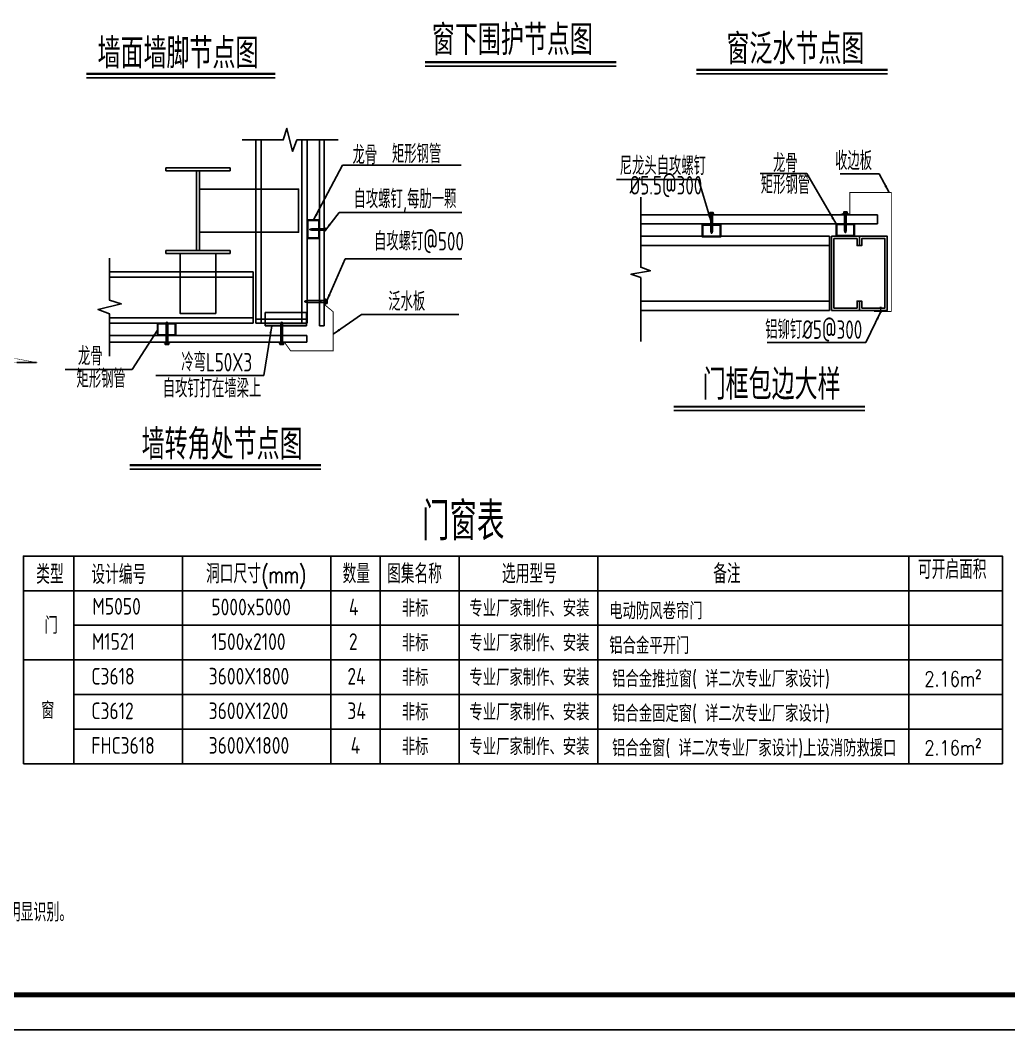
# Model space of a CAD drawing. Extents: x -33967 to 1773478, y -1022458 to -784650.
# Drawn here: x 742777 to 782812, y -875727 to -834870 of the extents above; entities that cross this region are included whole.
import ezdxf

# ---------------------------------------------------------------- set-up
doc = ezdxf.new("R2010")
doc.units = 0
doc.header["$LTSCALE"] = 1000
doc.header["$MEASUREMENT"] = 0
for name, color, linetype in [('8', 3, 'Continuous'), ('AXIS', 3, 'Continuous'), ('E_LINE', 7, 'Continuous'), ('GZ', 50, 'Continuous'), ('LT', 27, 'Continuous'), ('NUM', 7, 'Continuous'), ('PUB_TAB', 7, 'Continuous'), ('PUB_TEXT', 7, 'Continuous'), ('PUB_TITLE', 4, 'Continuous'), ('TEXT', 7, 'Continuous'), ('粗实线', 2, 'Continuous')]:
    doc.layers.add(name, color=color, linetype=linetype)
doc.styles.add('_TCH_DIM_T3', font='SIMPLEX', dxfattribs={"width": 0.705882, "bigfont": 'GBCBIG'})
doc.styles.add('_TCH_WDTABLE', font='SIMPLEX', dxfattribs={"bigfont": 'GBCBIG'})
doc.styles.add('C', font='tssdeng.shx', dxfattribs={"height": 3, "bigfont": 'tssdchn.shx'})
doc.styles.add('SIM-TSSC', font='simplex.shx', dxfattribs={"width": 0.8, "bigfont": 'tssdchn.shx'})
doc.styles.add('TSSD_Dimension', font='Tssdeng.shx', dxfattribs={"width": 0.8, "bigfont": 'hztxt.shx'})
doc.styles.add('TSSD_Norm', font='tssdeng.shx', dxfattribs={"bigfont": 'hztxt.shx'})
doc.styles.add('标准字体', font='tssdeng.shx', dxfattribs={"width": 0.7, "bigfont": 'tssdchn.shx'})
doc.dimstyles.new('TCH-200-1', dxfattribs={"dimtxt": 595, "dimasz": 200, "dimexe": 500, "dimexo": 600, "dimgap": 252.5, "dimtad": 1, "dimdec": 0, "dimzin": 0, "dimdsep": 46, "dimtxsty": '_TCH_DIM_T3', "dimblk": 'ARCHTICK', "dimcen": 0.09, "dimclrd": 3, "dimclre": 3, "dimclrt": 7, "dimazin": 2, "dimtfac": 1, "dimtdec": 0, "dimtix": 1, "dimtmove": 2, "dimatfit": 3, "dimfxl": 1, "dimtolj": 1, "dimtzin": 0, "dimarcsym": 0})

# ---------------------------------------------------------------- blocks, each defined once
blk = doc.blocks.new('_ArchTick')
at = {"color": 0, "linetype": 'ByBlock', "const_width": 0.4}
blk.add_lwpolyline([(-0.5, -0.5), (0.5, 0.5)], dxfattribs=at)
blk = doc.blocks.new('*X15')
at = {"color": 0}
for p, q in [((903710.7, -307545.5), (903713.7, -307542.6)), ((903710.7, -307554.3), (903716.7, -307548.3)), ((903710.7, -307563.2), (903716.7, -307557.2)), ((903710.7, -307572), (903716.7, -307566)), ((903710.7, -307580.9), (903716.7, -307574.9)), ((903710.7, -307589.7), (903716.7, -307583.7)), ((903710.7, -307598.5), (903716.7, -307592.5)), ((903712.2, -307606), (903716.1, -307602))]:
    blk.add_line(p, q, dxfattribs=at)
blk = doc.blocks.new('AUDIT_I_040821143925-1')
at = {"linetype": 'Continuous', "ltscale": 20, "xscale": -0.899999999919668, "yscale": 0.8999999999068677, "zscale": 0.9, "rotation": 269.9996944201824}
blk.add_blockref('*X15', (276843.2, -813343.8), dxfattribs=at)
blk = doc.blocks.new('GD')
at = {"linetype": 'Continuous', "ltscale": 20}
for p, q in [((0, 1.3), (15, 3.6)), ((0, -1.3), (0, 1.3)), ((15, 3.6), (137.5, 3.6)), ((108.1, -3.6), (108.1, 3.6)), ((137.5, -9.7), (137.5, 9.7)), ((137.5, 9.7), (140.8, 9.7)), ((140.8, -9.7), (140.8, 9.7)), ((148.5, 7.5), (140.8, 7.5)), ((148.5, 3.4), (140.8, 3.4)), ((150, -5.5), (150, 5.4)), ((0, -1.3), (15, -3.6)), ((15, -3.6), (137.5, -3.6)), ((137.5, -9.7), (140.8, -9.7)), ((148.5, -3.4), (140.8, -3.4)), ((148.5, -7.5), (140.8, -7.5))]:
    blk.add_line(p, q, dxfattribs=at)
blk.add_ellipse((148.5, 5.4), major_axis=(0, 2.08), ratio=0.698493, start_param=3.141597, end_param=6.28319, dxfattribs=at)
at = {"linetype": 'Continuous', "ltscale": 20, "extrusion": (0, 0, -1)}
for centre, major_axis, ratio, start_param, end_param in [((148.5, 0), (0, 3.37), 0.429967, -0.000017, 3.141602), ((148.5, -5.5), (0, 2.08), 0.698493, -0.000005, 3.141588)]:
    blk.add_ellipse(centre, major_axis=major_axis, ratio=ratio, start_param=start_param, end_param=end_param, dxfattribs=at)
at = {"layer": 'PUB_TEXT', "xscale": 1.825602383585646, "yscale": 1.341960000107064, "zscale": 1.34196}
blk.add_blockref('AUDIT_I_040821143925-1', (0, 0), dxfattribs=at)
blk = doc.blocks.new('MD')
at = {"linetype": 'Continuous', "ltscale": 20}
blk.add_hatch(color=256, dxfattribs=at).paths.add_polyline_path([(8.6, -7.8), (8.6, -2.6), (-13.3, -4.2), (-13.2, 4.1), (8.6, 2.4), (8.6, 7.6, -0.696305)])
blk = doc.blocks.new('$五金$00000002')
at = {"layer": 'E_LINE'}
blk.add_blockref('MD', (-0.4, 0.1, 0), dxfattribs=at)

msp = doc.modelspace()

# ---------------------------------------------------------------- linework, layer by layer
for p, q in [((754894.9, -847238.3), (754894.9, -839716)), ((755089.2, -847238.3), (755089.2, -839716)), ((777489.3, -842752, -3761.6), (767904, -842752, -3761.6)), ((777489.3, -842752, -3761.6), (777489.3, -843114.5, -3761.6)), ((777489.3, -843114.5, -3761.6), (767904, -843114.5, -3761.6)), ((754894.9, -847238.3), (755089.2, -847238.3)), ((754387.7, -847628.8), (746398.8, -847628.8)), ((754387.7, -847628.8), (754387.7, -847900.7)), ((754387.7, -847900.7), (746398.8, -847900.7))]:
    msp.add_line(p, q)
at = {"color": 3}
for p, q in [((754373.6, -846696.4), (752695.7, -846696.4)), ((752695.7, -847243.8), (752695.7, -846696.4)), ((754373.6, -847243.6), (754373.6, -846696.4)), ((754373.6, -847148.7), (752695.7, -847148.9)), ((754373.6, -847243.6), (752695.7, -847243.8))]:
    msp.add_line(p, q, dxfattribs=at)
at = {"color": 1, "const_width": 37.5, "elevation": -3761.6}
for points in [[(778055.2, -846660.6), (778055.2, -841841.5), (776377.2, -841841.5), (776377.2, -842720.4), (776002.3, -842720.4)], [(778055.2, -846660.6), (777355, -846660.6)]]:
    msp.add_lwpolyline(points, dxfattribs=at)
at = {"color": 1, "const_width": 37.5}
msp.add_lwpolyline([(753263.7, -847921.1), (753489.9, -847921.1), (753731.2, -848253), (755456.6, -848253), (755456.6, -846673.5), (755109.8, -846386.8), (755109.8, -846130.2)], dxfattribs=at)
at = {"const_width": 20}
msp.add_lwpolyline([(685339.5, -848723.2), (743439.5, -848723.2), (742639.5, -848573.2), (686139.5, -848573.2), (685339.5, -848723.2)], dxfattribs=at)
msp.add_lwpolyline([(742639.5, -848723.2), (743439.5, -848723.2)])
at = {"layer": '8', "color": 1, "linetype": 'Continuous', "ltscale": 0.2}
msp.add_line((754395.4, -846964.1), (752323.7, -846963.8), dxfattribs=at)
at = {"layer": 'GZ'}
for p, q in [((748673.1, -840850.1), (751276.1, -840850.1)), ((748673.1, -840967.3), (751276.1, -840967.3)), ((748674.7, -840849.2), (748674.7, -840962.4)), ((749916, -844193.7), (749916, -840967.3)), ((750033.2, -844193.7), (750033.2, -840967.3)), ((751285.6, -840971.8), (751285.6, -840849.2)), ((748673.1, -844193.7), (751276.1, -844193.7)), ((748673.1, -844193.7), (748673.1, -844310.9)), ((748673.1, -844310.9), (751276.1, -844310.9)), ((751285.6, -844315.3), (751285.6, -844192.7))]:
    msp.add_line(p, q, dxfattribs=at)
for points in [[(750033.2, -841705.2), (754048.7, -841705.2), (754048.7, -843454.3), (750033.2, -843454.3)], [(749251.1, -844310.9), (750698.1, -844310.9), (750698.1, -846733.4), (749251.1, -846733.4)]]:
    msp.add_lwpolyline(points, close=True, dxfattribs=at)
at = {"layer": 'LT'}
for p, q in [((752323.7, -847129.4), (752322.5, -839716)), ((752539.5, -847129.5), (752538.3, -839716)), ((754179.6, -847129.7), (754178.3, -839716)), ((754395.4, -847129.7), (754394.1, -839716)), ((775544.2, -843614.5, -3761.6), (767904, -843614.5, -3761.6)), ((775544.2, -843614.5, -3761.6), (775544.2, -846613.7, -3761.6)), ((775544.2, -843989.4, -3761.6), (767904, -843989.4, -3761.6)), ((752209.6, -845057.7), (746398.8, -845056.8)), ((752209.7, -845273.5), (746398.8, -845272.6)), ((752209.9, -847129.4), (752209.6, -845057.7)), ((775544.2, -846238.8, -3761.6), (767904, -846238.8, -3761.6)), ((752209.9, -846913.6), (746398.8, -846912.7)), ((775544.2, -846613.7, -3761.6), (767904, -846613.7, -3761.6)), ((752209.9, -847129.4), (746398.8, -847128.5)), ((754395.4, -847129.7), (752323.7, -847129.4))]:
    msp.add_line(p, q, dxfattribs=at)
for points in [[(751760, -839716), (752322.5, -839716), (753428.3, -839716), (753578.3, -839247.3), (753800.2, -840183.6), (753983.3, -839716), (755089.2, -839716), (755651.7, -839716)], [(746398.8, -844494.3), (746398.8, -845056.8), (746398.8, -846201.2), (746867.6, -846351.2), (745931.3, -846573.1), (746398.8, -846756.2), (746398.8, -847900.7), (746398.8, -848463.2)]]:
    msp.add_lwpolyline(points, dxfattribs=at)
at = {"layer": 'LT', "elevation": -3761.6}
msp.add_lwpolyline([(767904, -842031.9), (767904, -844866.7), (768297.7, -845010), (767510.4, -845148.8), (767904, -845288.4), (767904, -847874.3)], dxfattribs=at)
at = {"layer": 'LT'}
for points in [[(754394.9, -842954.3), (754894.9, -842954.3), (754894.9, -843704.3), (754394.9, -843704.3)], [(754419.9, -842979.3), (754869.9, -842979.3), (754869.9, -843679.3), (754419.9, -843679.3)], [(749082.7, -847128.8), (749082.7, -847628.8), (748332.7, -847628.8), (748332.7, -847128.8)], [(749057.7, -847153.8), (749057.7, -847603.8), (748357.7, -847603.8), (748357.7, -847153.8)]]:
    msp.add_lwpolyline(points, close=True, dxfattribs=at)
at = {"layer": 'LT', "elevation": -3761.6}
for points in [[(771145.6, -843141.5), (771145.6, -843641.5), (770395.6, -843641.5), (770395.6, -843141.5)], [(771120.6, -843166.5), (771120.6, -843616.5), (770420.6, -843616.5), (770420.6, -843166.5)], [(776567.1, -843114.5), (776567.1, -843614.5), (775817.1, -843614.5), (775817.1, -843114.5)], [(776542.1, -843139.5), (776542.1, -843589.5), (775842.1, -843589.5), (775842.1, -843139.5)], [(775731.7, -846520), (775731.7, -843708.2), (776668.9, -843708.2), (776668.9, -843989.4), (776762.7, -843989.4), (776762.7, -843614.5), (775637.9, -843614.5), (775637.9, -846613.7), (776762.7, -846613.7), (776762.7, -846238.8), (776668.9, -846238.8), (776668.9, -846520)], [(776856.4, -846520), (776856.4, -846238.8), (776762.7, -846238.8), (776762.7, -846613.7), (777887.4, -846613.7), (777887.4, -843614.5), (776762.7, -843614.5), (776762.7, -843989.4), (776856.4, -843989.4), (776856.4, -843708.2), (777793.7, -843708.2), (777793.7, -846520)]]:
    msp.add_lwpolyline(points, close=True, dxfattribs=at)
at = {"layer": 'PUB_TAB', "color": 7, "lineweight": -3}
msp.add_lwpolyline([(742905.4, -864957.6), (782552.2, -864957.6), (782552.2, -856557.6), (742905.4, -856557.6)], close=True, dxfattribs=at)
for points in [[(744952.1, -856557.6), (744952.1, -864957.6)], [(749352.1, -856557.6), (749352.1, -864957.6)], [(755352.1, -856557.6), (755352.1, -864957.6)], [(757352.1, -856557.6), (757352.1, -864957.6)], [(760550.7, -856557.6), (760550.7, -864957.6)], [(766168.2, -856557.6), (766168.2, -864957.6)], [(778756, -856557.6), (778756, -864957.6)], [(742905.4, -857957.6), (782552.2, -857957.6)], [(744952.1, -859357.6), (782552.2, -859357.6)], [(744952.1, -859357.6), (782552.2, -859357.6)], [(742905.4, -860757.6), (782552.2, -860757.6)], [(744952.1, -860757.6), (782552.2, -860757.6)], [(744952.1, -862157.6), (782552.2, -862157.6)], [(744952.1, -863557.6), (782552.2, -863557.6)], [(744952.1, -864957.6), (782552.2, -864957.6)], [(744952.1, -864957.6), (782552.2, -864957.6)], [(744952.1, -864957.6), (782552.2, -864957.6)], [(744952.1, -864957.6), (782552.2, -864957.6)], [(744952.1, -864957.6), (782552.2, -864957.6)]]:
    msp.add_lwpolyline(points, dxfattribs=at)
at = {"layer": 'PUB_TEXT', "color": 3}
for p, q in [((759172.5, -836724.1, 18808.1), (766915.9, -836724.1, 18808.1)), ((770160.2, -837037.6), (777903.5, -837037.6)), ((745456.7, -837197.4, 37616.1), (753109, -837197.4, 37616.1)), ((769241.1, -850667, -3761.6), (776984.4, -850667, -3761.6)), ((747214.1, -853037.9), (754957.5, -853037.9))]:
    msp.add_line(p, q, dxfattribs=at)
at = {"layer": 'PUB_TEXT', "color": 3, "const_width": 88.6}
for points, elevation in [([(759172.5, -836565.7), (766915.9, -836565.7)], 18808.1), ([(745456.7, -837039), (753109, -837039)], 37616.1), ([(769241.1, -850508.6), (776984.4, -850508.6)], -3761.6)]:
    msp.add_lwpolyline(points, dxfattribs=dict(at, elevation=elevation))
for points in [[(770160.2, -836879.2), (777903.5, -836879.2)], [(747214.1, -852879.4), (754957.5, -852879.4)]]:
    msp.add_lwpolyline(points, dxfattribs=at)
at = {"layer": 'PUB_TITLE'}
msp.add_lwpolyline([(677271.3, -875726.8), (796071.3, -875726.8), (796071.3, -791726.8), (677271.3, -791726.8)], close=True, dxfattribs=at)
at = {"layer": 'PUB_TITLE', "const_width": 212.1}
msp.add_lwpolyline([(680091.6, -874312.7), (680091.6, -793141), (794071.3, -793141), (794071.3, -874312.7)], close=True, dxfattribs=at)

# ---------------------------------------------------------------- block references
at = {"layer": 'PUB_TEXT'}
for p, xscale, yscale, zscale, rotation in [((770775.7, -843492.1, -3761.6), -5.623593750860891, 9.372656250052387, 9.37265625000001, 270), ((776197.2, -843465.1, -3761.6), -5.623593750860891, 9.372656250052387, 9.37265625000001, 270), ((748720.6, -847085.7), 6.074392496159998, 10.1239874999912, 10.1239875, 270.0000000000087), ((753369.3, -847085.7), 6.074392496159998, 10.1239874999912, 10.1239875, 270.0000000000087)]:
    msp.add_blockref('GD', p, dxfattribs=dict(at, xscale=xscale, yscale=yscale, zscale=zscale, rotation=rotation))
for p, xscale, yscale, zscale in [((754509.1, -843341.5), 4.218328122333332, 7.030546874993888, 7.030546874999999), ((754300.8, -846253.1), 6.074392496159998, 10.1239874999912, 10.1239875)]:
    msp.add_blockref('GD', p, dxfattribs=dict(at, xscale=xscale, yscale=yscale, zscale=zscale))
at = {"layer": '粗实线', "xscale": 9.372656250052387, "yscale": 9.372656250052387, "zscale": 9.372656250052387, "rotation": 270}
msp.add_blockref('$五金$00000002', (777622.1, -846589.2, -3761.6), dxfattribs=at)

# ---------------------------------------------------------------- texts
at = {"style": 'SIM-TSSC', "width": 0.8}
for p in [(779392.1, -861827.2), (779392.1, -864618.7)]:
    msp.add_text('2.16m²', height=600, dxfattribs=at).set_placement(p)
at = {"layer": 'NUM', "style": 'TSSD_Norm', "width": 0.7}
msp.add_text('其玻璃为易碎玻璃。并在窗外侧设置灭火救援专用标志，可在室外明显识别。', height=750, dxfattribs=at).set_placement((727039.5, -871343.9, -502.1))
at = {"layer": 'PUB_TAB', "color": 7, "style": '_TCH_WDTABLE'}
for s, height, p in [('门窗表', 1543.26, (759052.2, -855917.6)), ('可开启面积', 771.63, (779131.9, -857483.2)), ('类型', 771.63, (743426.1, -857681.4)), ('设计编号', 771.63, (745659.2, -857689.9)), ('洞口尺寸', 771.63, (750303, -857657.6)), ('数量', 771.63, (755833, -857657.6)), ('图集名称', 771.63, (757634.5, -857657.6)), ('选用型号', 771.63, (762287.1, -857657.6)), ('备注', 771.63, (770841.4, -857657.6))]:
    msp.add_text(s, height=height, dxfattribs=at).set_placement(p)
at = {"layer": 'PUB_TAB', "color": 7}
for s, height, style, width, p in [('(mm)', 680, '_TCH_WDTABLE', 0.705882, (752549.8, -857657.6)), ('M5050', 675.18, 'TSSD_Dimension', 0.8, (745703.9, -858928.2)), ('5000x5000', 675.18, 'TSSD_Dimension', 0.8, (750519.5, -858955.1)), ('4', 675.2, 'TSSD_Dimension', 0.8, (756088.6, -858955.1)), ('非标', 675.18, 'TSSD_Dimension', 0.8, (758230.8, -859007.6)), ('专业厂家制作、安装', 675.18, 'TSSD_Dimension', 0.8, (760968.3, -859007.6)), ('电动防风卷帘门', 675.18, 'TSSD_Dimension', 0.8, (766632.6, -859116.9)), ('门', 675.2, 'TSSD_Dimension', 0.8, (743764.4, -859699.3)), ('M1521', 675.18, 'TSSD_Dimension', 0.8, (745680.2, -860349.8)), ('1500x2100', 675.18, 'TSSD_Dimension', 0.8, (750519.5, -860355.1)), ('2', 675.2, 'TSSD_Dimension', 0.8, (756088.6, -860355.1)), ('非标', 675.18, 'TSSD_Dimension', 0.8, (758230.8, -860407.6)), ('专业厂家制作、安装', 675.18, 'TSSD_Dimension', 0.8, (760968.3, -860407.6)), ('铝合金平开门', 675.18, 'TSSD_Dimension', 0.8, (766632.6, -860516.9)), ('C3618', 675.18, 'TSSD_Dimension', 0.8, (745660, -861756.6)), ('3600X1800', 675.18, 'TSSD_Dimension', 0.8, (750412.1, -861755.1)), ('24', 675.18, 'TSSD_Dimension', 0.8, (756027.8, -861755.1)), ('非标', 675.18, 'TSSD_Dimension', 0.8, (758230.8, -861807.6)), ('专业厂家制作、安装', 675.18, 'TSSD_Dimension', 0.8, (760968.3, -861807.6)), ('铝合金推拉窗( 详二次专业厂家设计)', 675.177, 'TSSD_Dimension', 0.8, (766746.9, -861865.5)), ('窗', 675.2, 'TSSD_Dimension', 0.8, (743626.8, -863141.5)), ('C3612', 675.18, 'TSSD_Dimension', 0.8, (745660, -863156.6)), ('3600X1200', 675.18, 'TSSD_Dimension', 0.8, (750412.1, -863155.1)), ('34', 675.18, 'TSSD_Dimension', 0.8, (756027.8, -863155.1)), ('非标', 675.18, 'TSSD_Dimension', 0.8, (758230.8, -863207.6)), ('专业厂家制作、安装', 675.18, 'TSSD_Dimension', 0.8, (760968.3, -863207.6)), ('铝合金固定窗( 详二次专业厂家设计)', 675.177, 'TSSD_Dimension', 0.8, (766746.9, -863265.5)), ('FHC3618', 675.18, 'TSSD_Dimension', 0.8, (745660, -864556.6)), ('3600X1800', 675.18, 'TSSD_Dimension', 0.8, (750412.1, -864555.1)), ('4', 675.2, 'TSSD_Dimension', 0.8, (756162.2, -864555.1)), ('非标', 675.18, 'TSSD_Dimension', 0.8, (758230.8, -864607.6)), ('专业厂家制作、安装', 675.18, 'TSSD_Dimension', 0.8, (760968.3, -864607.6)), ('铝合金窗( 详二次专业厂家设计)上设消防救援口', 675.177, 'TSSD_Dimension', 0.8, (766746.9, -864665.5))]:
    msp.add_text(s, height=height, dxfattribs=dict(at, style=style, width=width)).set_placement(p)
at = {"layer": 'TEXT'}
for s, height, style, width, p in [('窗下围护节点图', 1225, 'C', 0.8, (759451.6, -836283.2)), ('墙面墙脚节点图', 1225, 'C', 0.8, (745910, -836823.3, 18808.1)), ('窗泛水节点图', 1225, 'C', 0.8, (771376.6, -836649.2, -18808.1)), ('龙骨', 750, '标准字体', 0.7, (756235.5, -840701.1)), ('矩形钢管', 750, '标准字体', 0.7, (757833.6, -840655.7)), ('尼龙头自攻螺钉', 750, '标准字体', 0.7, (767055.9, -841137.6, -3618.2)), ('龙骨', 750, '标准字体', 0.7, (773264, -841032.4, -3761.6)), ('收边板', 750, '标准字体', 0.7, (775776, -840935.5, -3761.6)), ('%%C5.5@300', 750, '标准字体', 0.7, (767454.6, -841924.5, -3618.2)), ('矩形钢管', 750, '标准字体', 0.7, (772767.9, -841902.3, -3761.6)), ('自攻螺钉,每肋一颗', 750, '标准字体', 0.7, (756277.5, -842479.3)), ('自攻螺钉@500', 750, '标准字体', 0.7, (757105.1, -844189.6)), ('泛水板', 750, '标准字体', 0.7, (757683.4, -846629.6)), ('铝铆钉%%C5@300', 750, '标准字体', 0.7, (772948, -847765.7, -3761.6)), ('龙骨', 750, '标准字体', 0.7, (745117.1, -848840.1)), ('冷弯L50X3', 750, '标准字体', 0.7, (749300.4, -849086.2)), ('矩形钢管', 750, '标准字体', 0.7, (745057.1, -849748.3)), ('门框包边大样', 1225, 'C', 0.8, (770412.5, -850226.1, -22569.7)), ('自攻钉打在墙梁上', 750, '标准字体', 0.7, (748549.7, -850141.2)), ('墙转角处节点图', 1225, 'C', 0.8, (747696.8, -852649.4, -18808.1))]:
    msp.add_text(s, height=height, dxfattribs=dict(at, style=style, width=width)).set_placement(p)

# ---------------------------------------------------------------- leaders
at = {"layer": 'AXIS'}
for points in [[(754644.9, -842979.3), (755829, -840739.8), (760628.6, -840739.8)], [(775817.1, -843114.5, -3761.6), (774633, -841071.1, -3761.6), (772740.3, -841071.1, -3761.6)], [(777965.6, -841841.5, -3761.6), (777555.8, -841081.9, -3761.6), (775980.5, -841081.9, -3761.6)], [(770773.6, -843073.6, -3761.6), (770248.7, -841321.9, -3761.6), (766919.7, -841321.9, -3761.6)], [(755135.7, -843365.2), (755700.1, -842653.6), (760664.9, -842653.6)], [(755179.8, -846251), (755939.6, -844526.3), (760655.5, -844526.3)], [(755456.6, -847569.6), (756605, -846778.6), (760546.7, -846778.6)], [(777617.3, -846690.5, -3761.6), (777028.2, -847906.3, -3761.6), (773019.9, -847906.3, -3761.6)], [(752963.5, -847243.8), (752643.9, -849251.1), (748266.6, -849251.1)], [(748332.7, -847407.4), (747313.3, -849011.8), (744593.6, -849011.8)]]:
    msp.add_leader(points, dimstyle='TCH-200-1', override={"dimasz": 300}, dxfattribs=at)

doc.saveas('drawing.dxf')
